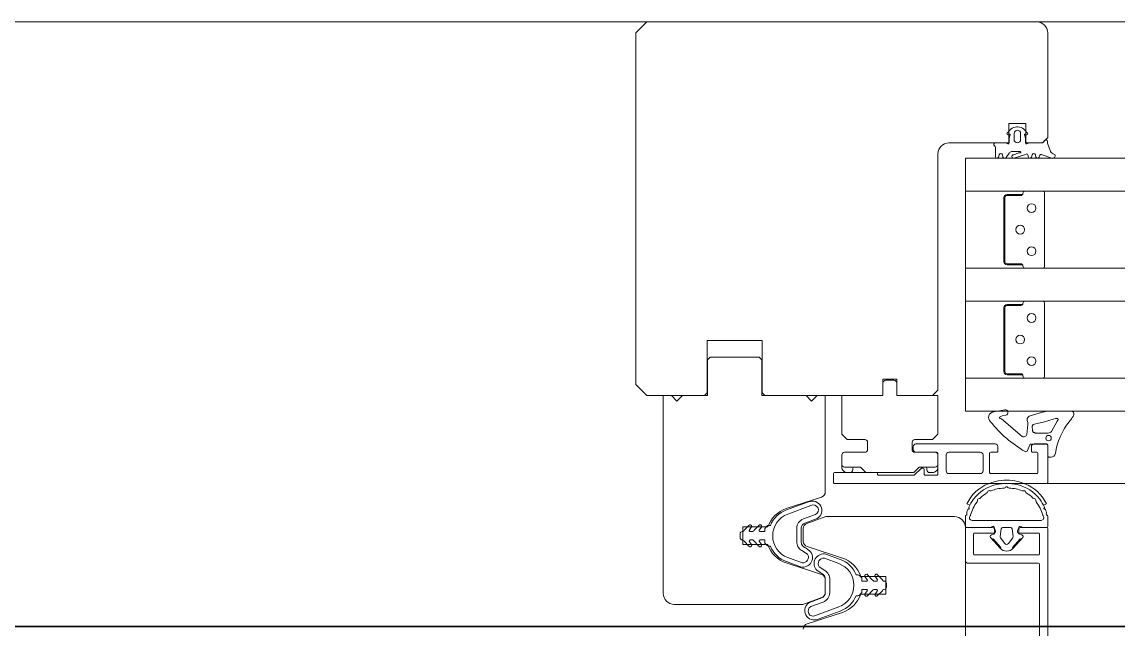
# Model space of a CAD drawing. Header units: metres. Extents: x 0.003 to 0.843, y 0.003 to 0.597.
# Drawn here: x 0.530826 to 0.534816, y 0.163988 to 0.166197 of the extents above; entities that cross this region are included whole.
import ezdxf

# ---------------------------------------------------------------- set-up
doc = ezdxf.new("R2010")
doc.units = ezdxf.units.M
for name, pattern in [('AUSGEZOGEN', [0]), ('LINIE_23', [0.0079, 0.004, -0.0013, 0, -0.0013, 0, -0.0013]), ('STRICHPUNKT', [25.4, 12.7, -6.35, 0, -6.35])]:
    doc.linetypes.add(name, pattern=pattern)
for name, color, linetype, lineweight in [('Bauachsen grob', 7, 'STRICHPUNKT', 13), ('Fenster', 7, 'AUSGEZOGEN', 18), ('Wand Beton bewehrt', 7, 'AUSGEZOGEN', 35)]:
    doc.layers.add(name, color=color, linetype=linetype, lineweight=lineweight)

msp = doc.modelspace()

# ---------------------------------------------------------------- linework, layer by layer
at = {"layer": 'Bauachsen grob', "color": 32, "linetype": 'LINIE_23', "lineweight": 25, "true_color": 0xc36e14}
msp.add_line((0.2293999949395658, 0.1645973633730105), (0.7313199837207798, 0.1645973633730105), dxfattribs=at)
at = {"layer": 'Fenster', "color": 7, "linetype": 'AUSGEZOGEN', "lineweight": 13}
for p, q in [((0.5330999762799797, 0.1661973594937713), (0.5023799889075521, 0.1661973552743312)), ((0.5330999762799797, 0.1661973594937713), (0.5330599762112974, 0.1661573595642417)), ((0.5345199762482379, 0.1661973570238174), (0.5330999762799797, 0.1661973594937713)), ((0.5624399945077183, 0.1661973702461979), (0.5345199762482452, 0.166197361169403)), ((0.5330599762112974, 0.1661573595642417), (0.5330599739848597, 0.1648773595928538)), ((0.534559975516794, 0.1657773569636293), (0.5345599761777675, 0.1661573569551352)), ((0.53441797548518, 0.1657573572110719), (0.5344179756069382, 0.1658273572095073)), ((0.5344179756069382, 0.1658273572095073), (0.5344799756055524, 0.1658273571016644)), ((0.5344467779658667, 0.1658153100164805), (0.5344513025146818, 0.1658153067982057)), ((0.5344799756055524, 0.1658273571016644), (0.534479975483794, 0.165757357103229)), ((0.5344121866321448, 0.1657931133685693), (0.5344255624719851, 0.1658065069314507)), ((0.5344200179148997, 0.165788557827114), (0.5344170191447716, 0.1657868240372368)), ((0.5344370456506877, 0.1657693143708457), (0.5344370604880025, 0.1657914475440976)), ((0.534461056370623, 0.165791302114898), (0.5344610422272248, 0.1657692989461071)), ((0.5344725102405695, 0.1658065068475736), (0.5344858860325515, 0.1657931132368977)), ((0.534481053497452, 0.1657868239228333), (0.5344780547335192, 0.1657885577234252)), ((0.5345399754824529, 0.1657573569988649), (0.534559975516794, 0.1657773569636293)), ((0.534199975490053, 0.1657573575902621), (0.53441797548518, 0.1657573572110719)), ((0.5343690399320076, 0.1657572804219049), (0.5344052465596719, 0.1657572803712165)), ((0.5343690400477398, 0.1657072804276891), (0.5343690401112948, 0.1657421151817967)), ((0.534479975483794, 0.165757357103229), (0.5345399754824529, 0.1657573569988649)), ((0.5344928259769862, 0.1657572802147471), (0.5345391408096154, 0.1657572801300294)), ((0.53454405572676, 0.1657598386628047), (0.5345481252370068, 0.1657656505042355)), ((0.5345590401429499, 0.1657622100896443), (0.5345590401394616, 0.1657602577427133)), ((0.5345590401394616, 0.1657602577427133), (0.5345590401359815, 0.1657583096486592)), ((0.5345591963603599, 0.1657558147043215), (0.5345683545447831, 0.1657299001789702)), ((0.5341599739254833, 0.1648573576799563), (0.534159975421371, 0.1657173576607325)), ((0.5342599753907611, 0.1657013616316704), (0.5626999936346445, 0.1657013698039755)), ((0.5342599753907536, 0.1657013574825942), (0.5342599751820252, 0.1655813574852764)), ((0.5343830023752235, 0.1657138139510839), (0.5343808355996593, 0.1657057274923787)), ((0.5343967602315495, 0.1657057274639278), (0.5343945934848798, 0.1657138139303752)), ((0.5344192989699988, 0.1657202803448827), (0.5344077519360989, 0.1657042803585933)), ((0.5344582627123268, 0.1657252802751582), (0.5344279592327761, 0.1657252803292986)), ((0.5344357457273451, 0.1657141763688765), (0.5344531823711591, 0.1657203590104018)), ((0.5344789076409087, 0.1657148332005696), (0.5344359172548272, 0.165701280311032)), ((0.5344892415680955, 0.1657057273040064), (0.534487074821426, 0.1657138137704537)), ((0.5345029994533158, 0.1657138137420029), (0.5345008326777517, 0.1657057272832981)), ((0.5345167573096419, 0.1657057272548468), (0.5345145905629725, 0.1657138137212942)), ((0.5345295790232609, 0.1657103198778314), (0.5345283484192983, 0.1657057272341381)), ((0.5345747525497523, 0.1657012800691268), (0.5345393497114961, 0.1657132612040946)), ((0.5345798773021472, 0.1657179072203158), (0.5345852267016968, 0.1657144534410578)), ((0.5626999934259159, 0.1655813698066577), (0.5342599751820325, 0.1655813616343526)), ((0.5342599746949921, 0.1653013574915354), (0.5342599751820252, 0.1655813574852764)), ((0.534540575175753, 0.1655813569972002), (0.5344769751771746, 0.1655813571078261)), ((0.5343999751380198, 0.1655578572422851), (0.5343999747327387, 0.1653248572474936)), ((0.5344035751379391, 0.1655578572360237), (0.534403574732658, 0.1653248572412317)), ((0.534403574732658, 0.1653248572412317), (0.5344035751379391, 0.1655578572360237)), ((0.5344677751563334, 0.1655692571240993), (0.5344113751575941, 0.1655692572222011)), ((0.5344613751502147, 0.1655656571353116), (0.5344113751513323, 0.165565657222282)), ((0.5344113751513323, 0.165565657222282), (0.5344613751502147, 0.1655656571353116)), ((0.5344677751558834, 0.1655689984247429), (0.5344677751563334, 0.1655692571240993)), ((0.5344691751637818, 0.1655735571215678), (0.5344691751637818, 0.1655735571215678)), ((0.5345483747021126, 0.165309156989717), (0.5345483751620114, 0.1655735569838071)), ((0.5342599744862635, 0.1651813574942176), (0.5342599746949921, 0.1653013574915354)), ((0.5626999929388827, 0.1653013698129167), (0.5342599746949993, 0.165301361640612)), ((0.5344113747189162, 0.1653170572278387), (0.5344613747177985, 0.1653170571408682)), ((0.5344613747177985, 0.1653170571408682), (0.5344113747189162, 0.1653170572278387)), ((0.5344113747126547, 0.1653134572279192), (0.5344677747113936, 0.1653134571298165)), ((0.5344677747113936, 0.1653134571298165), (0.5344677747118437, 0.1653137158291729)), ((0.5344691747040569, 0.1653092571274752), (0.5344691747040569, 0.1653092571274752)), ((0.5344769746901412, 0.1653013571140846), (0.5345405746887198, 0.1653013570034587)), ((0.5342599744862707, 0.1651813616432947), (0.5626999927301543, 0.1651813698155989)), ((0.5342599739992304, 0.164901357500477), (0.5342599744862635, 0.1651813574942176)), ((0.5345405744799911, 0.1651813570061414), (0.5344769744814128, 0.1651813571167673)), ((0.5343999744422582, 0.1651578572512267), (0.5343999740369769, 0.1649248572564348)), ((0.5344035744421776, 0.1651578572449648), (0.5344035740368963, 0.1649248572501729)), ((0.5344035740368963, 0.1649248572501729), (0.5344035744421776, 0.1651578572449648)), ((0.5344677744605717, 0.16516925713304), (0.5344113744618325, 0.1651692572311427)), ((0.5344613744544529, 0.1651656571442528), (0.5344113744555706, 0.1651656572312231)), ((0.5344113744555706, 0.1651656572312231), (0.5344613744544529, 0.1651656571442528)), ((0.5344677744601217, 0.165168998433684), (0.5344677744605717, 0.16516925713304)), ((0.53446917446802, 0.165173557130509), (0.53446917446802, 0.165173557130509)), ((0.5345483740063509, 0.1649091569986581), (0.5345483744662496, 0.1651735569927482)), ((0.533319973926866, 0.164847359141279), (0.5333199742573529, 0.1650373591370322)), ((0.5333199742573529, 0.1650373591370322), (0.5335199742528821, 0.1650373587891514)), ((0.5335199742528821, 0.1650373587891514), (0.5335199739223953, 0.1648473587933982)), ((0.5333309741527427, 0.1649773591192402), (0.5333209741355719, 0.1649673591368579)), ((0.5335089741487637, 0.1649773588096259), (0.5333309741527427, 0.1649773591192402)), ((0.5335189741311462, 0.1649673587924554), (0.5335089741487637, 0.1649773588096259)), ((0.5333209741355719, 0.1649673591368579), (0.5333209739094495, 0.1648373591397636)), ((0.5335189739050238, 0.1648373587953615), (0.5335189741311462, 0.1649673587924554)), ((0.5626999922431211, 0.1649013698218578), (0.5342599739992374, 0.1649013616495531)), ((0.5342599737905018, 0.1647813575031596), (0.5342599739992304, 0.164901357500477)), ((0.5344113740231548, 0.1649170572367798), (0.534461374022037, 0.1649170571498103)), ((0.534461374022037, 0.1649170571498103), (0.5344113740231548, 0.1649170572367798)), ((0.534411374016893, 0.1649134572368603), (0.5344677740156323, 0.1649134571387582)), ((0.5344677740156323, 0.1649134571387582), (0.5344677740160821, 0.1649137158381141)), ((0.5344691740082952, 0.1649092571364172), (0.5344691740082952, 0.1649092571364172)), ((0.5344769739943797, 0.1649013571230262), (0.5345405739929577, 0.1649013570124003)), ((0.5330599739848597, 0.1648773595928538), (0.5330999739143895, 0.1648373595241719)), ((0.5339599738951659, 0.1648373580282842), (0.53395997399953, 0.1648973580269431)), ((0.53395997399953, 0.1648973580269431), (0.5340099739984125, 0.1648973579399726)), ((0.533960005904307, 0.1648373580281478), (0.53396000598432, 0.1648833580270594)), ((0.5339700060014902, 0.1648933580094418), (0.5339850060011548, 0.1648933579833511)), ((0.5339850060011548, 0.1648933579833511), (0.5340000060008196, 0.16489335795726)), ((0.5340099739984125, 0.1648973579399726), (0.5340099738940481, 0.1648373579413137)), ((0.5340100059832021, 0.1648833579400894), (0.5340100059031897, 0.1648373579411778)), ((0.5330999739143895, 0.1648373595241719), (0.5333099739096953, 0.1648373591588971)), ((0.5331599739130483, 0.1648373594198074), (0.533159972660677, 0.1641173594359021)), ((0.5331899739123778, 0.1648373593676256), (0.5331599739130483, 0.1648373594198074)), ((0.5332099738771428, 0.164817359333284), (0.5331899739123778, 0.1648373593676256)), ((0.5332299739114837, 0.1648373592980493), (0.5332099738771428, 0.164817359333284)), ((0.5333209739094495, 0.1648373591397636), (0.5332299739114837, 0.1648373592980493)), ((0.5333099739096953, 0.1648373591588971), (0.533319973926866, 0.164847359141279)), ((0.5336799739014246, 0.1648373585153168), (0.5335189739050238, 0.1648373587953615)), ((0.5335199739223953, 0.1648473587933982), (0.5335299739047776, 0.1648373587762281)), ((0.5335299739047776, 0.1648373587762281), (0.5339599738951659, 0.1648373580282842)), ((0.5336999738661897, 0.1648173584809761), (0.5336799739014246, 0.1648373585153168)), ((0.5337199739005305, 0.1648373584457413), (0.5336999738661897, 0.1648173584809761)), ((0.53374997389986, 0.1648373583935595), (0.5337199739005305, 0.1648373584457413)), ((0.5337499732904145, 0.1644869824898579), (0.53374997389986, 0.1648373583935595)), ((0.5338100056640901, 0.1646973582925789), (0.5338100059076599, 0.1648373582892955)), ((0.5338100059076599, 0.1648373582892955), (0.533960005904307, 0.1648373580281478)), ((0.5340099738940481, 0.1648373579413137), (0.5341399738911423, 0.1648373577151911)), ((0.5340100059031897, 0.1648373579411778), (0.5341600058998367, 0.1648373576805039)), ((0.5341399738911423, 0.1648373577151911), (0.5341599739254833, 0.1648573576799563)), ((0.5341600058998367, 0.1648373576805039), (0.5341600056563731, 0.1646973576837877)), ((0.5342599737905092, 0.1647813616522354), (0.5626999920343926, 0.1647813698245401)), ((0.5344028590166925, 0.1647857265242956), (0.5343633316715506, 0.1647777802016581)), ((0.5346452200642501, 0.1647812689002431), (0.5345637609270023, 0.1647812690419337)), ((0.5346452200642501, 0.1647812689002463), (0.5345637609270023, 0.1647812690419369)), ((0.5343838572390627, 0.164756777183362), (0.5343846293184884, 0.1647588827563705)), ((0.5343853149909434, 0.1647548714725832), (0.5343838572390625, 0.1647567771833588)), ((0.5343853149909437, 0.1647548714725863), (0.5343838572390627, 0.164756777183362)), ((0.5343846293184883, 0.1647588827563668), (0.5343869210033644, 0.1647605996007525)), ((0.5343846293184884, 0.1647588827563705), (0.5343869210033644, 0.164760599600756)), ((0.5343870672288404, 0.164753797438842), (0.5343853149909434, 0.1647548714725832)), ((0.5343869210033644, 0.1647605996007525), (0.534394008554771, 0.1647635471329877)), ((0.5343911584880932, 0.1647523451810422), (0.5343870672288404, 0.164753797438842)), ((0.534466009464514, 0.1646886042246474), (0.5343911584880932, 0.1647523451810422)), ((0.5344660094645143, 0.1646886042246511), (0.5343911584880932, 0.1647523451810458)), ((0.534394008554771, 0.1647635471329877), (0.5344068008217374, 0.1647661188138118)), ((0.5344871840111591, 0.1647399450576632), (0.5344871839985037, 0.1647326693510673)), ((0.5344871840111591, 0.1647399450576668), (0.5344871839985039, 0.1647326693510704)), ((0.5345404466996015, 0.1647765542272341), (0.5344955045184376, 0.1647638302874011)), ((0.5345404466996018, 0.1647765542272369), (0.534495504518438, 0.1647638302874039)), ((0.5345259197645914, 0.164737534036332), (0.5345377332709248, 0.1647396388968078)), ((0.5345377332709248, 0.1647396388968078), (0.534548110499279, 0.164742509738876)), ((0.534548110499279, 0.164742509738876), (0.5345638577875862, 0.1647473425113631)), ((0.5345638577875862, 0.1647473425113631), (0.5345790576694729, 0.1647517867887705)), ((0.5345936439279384, 0.1647444315179341), (0.5345737286987947, 0.164706978105055)), ((0.5345790576694729, 0.1647517867887732), (0.5345878424919962, 0.1647539182499745)), ((0.5345878424919962, 0.1647539182499718), (0.5345963428311845, 0.164754451253948)), ((0.5345981098055249, 0.1647507174878406), (0.5345936439279384, 0.1647444315179341)), ((0.5345963428311845, 0.164754451253948), (0.5345981098055249, 0.1647507174878406)), ((0.5345963428311845, 0.1647544512539512), (0.534598109805525, 0.1647507174878443)), ((0.5346489669352983, 0.1647572546896909), (0.5346516287437117, 0.164761575768333)), ((0.5346489669352985, 0.1647572546896945), (0.5346516287437117, 0.1647615757683366)), ((0.5344871839985037, 0.1647326693510673), (0.5344829835422996, 0.1646960558002184)), ((0.5344871839985039, 0.1647326693510704), (0.5344829835422996, 0.1646960558002216)), ((0.5345068543359435, 0.1647322488662076), (0.5345031213163889, 0.1647257336992971)), ((0.5345031213163889, 0.1647257336992939), (0.5345044945458903, 0.1647091475099055)), ((0.5345044945458903, 0.1647091475099055), (0.5345081830998757, 0.1647034724464538)), ((0.5345044945458903, 0.1647091475099083), (0.5345081830998757, 0.1647034724464566)), ((0.5345259011972003, 0.1647375339697428), (0.5345068543359435, 0.1647322488662039)), ((0.5345081830998757, 0.1647034724464566), (0.5345098933991246, 0.1647026750766209)), ((0.5345098933991241, 0.1647026750766177), (0.5345113851945918, 0.1647021281703483)), ((0.5345113851945918, 0.1647021281703515), (0.5345128348821283, 0.1647016995570371)), ((0.5345128348821279, 0.1647016995570334), (0.534513691059845, 0.1647014877677211)), ((0.534513691059845, 0.1647014877677211), (0.5345149144506477, 0.1647012584344471)), ((0.5345612447689568, 0.1647012583899973), (0.5345149144506497, 0.1647012584344471)), ((0.5345612447689568, 0.164701258390001), (0.5345149144506497, 0.1647012584344507)), ((0.5338300056288473, 0.1646773582582078), (0.5338100056640901, 0.1646973582925789)), ((0.5338940056271928, 0.164677358146811), (0.5338300056288473, 0.1646773582582078)), ((0.5339040055643355, 0.1646413581303332), (0.5339040056095602, 0.1646673581296405)), ((0.5340660056065392, 0.1646673578478568), (0.5340660055613148, 0.1646413578485495)), ((0.5341400056220398, 0.1646773577189925), (0.5340760056236944, 0.1646773578302396)), ((0.5343679956913095, 0.1646613573228192), (0.534080005595042, 0.1646613578237502)), ((0.5341600056563731, 0.1646973576837877), (0.5341400056220398, 0.1646773577189925)), ((0.5344861923538571, 0.1646372170348168), (0.5344939887285527, 0.164658637290228)), ((0.5344977475009072, 0.164661269157145), (0.534553381642784, 0.1646612690603747)), ((0.5345560055875197, 0.1646613570001269), (0.534510009162034, 0.1646613570801333)), ((0.5338100054732569, 0.1645873582951886), (0.5338100055323964, 0.1646213582942838)), ((0.5338200055495672, 0.1646313582766661), (0.533894005547165, 0.1646313581479504)), ((0.534070005577871, 0.1646513578413683), (0.5340700055604772, 0.1646413578415918)), ((0.5340760055436968, 0.1646313578313784), (0.534150005541295, 0.1646313577026627)), ((0.5340800055428595, 0.1646313578244208), (0.5341560055411608, 0.1646313576922262)), ((0.5341600055341138, 0.1646273576853582), (0.5341600054807859, 0.1645966990936982)), ((0.5341600055236775, 0.1646213576854925), (0.5341600054645377, 0.164587357686397)), ((0.5341900055230066, 0.1646213576333103), (0.5341900054221219, 0.164563357913125)), ((0.5343140055407469, 0.1646313574174006), (0.5342000055401773, 0.1646313576156922)), ((0.5343240054222447, 0.1645633576800447), (0.5343240055231296, 0.16462135740023)), ((0.5343480054070042, 0.1645573576384332), (0.534348005528762, 0.1646273573583499)), ((0.5343520055356302, 0.1646313573513035), (0.5343739956389931, 0.1646313573130534)), ((0.5343779956458613, 0.1646353573060065), (0.5343779956736919, 0.1646513573056486)), ((0.5345000091448636, 0.1646513570977509), (0.5345000091170331, 0.1646353570937759)), ((0.5345040091099862, 0.1646313570869075), (0.5345200055361423, 0.1646313570590834)), ((0.5345240055290954, 0.1646273570522149), (0.5345240054073374, 0.1645573573322981)), ((0.5345600053439137, 0.1645213569915691), (0.5345600055804728, 0.1646573569932589)), ((0.5345600055757558, 0.1646546451043592), (0.5345600055115558, 0.1646177359655872)), ((0.5345600055757558, 0.1646546451043628), (0.5345600055115558, 0.1646177359655908)), ((0.5338100054732569, 0.164587358295044), (0.5338100054558625, 0.1645773582954121)), ((0.5341600054807859, 0.1645966990936982), (0.5341600054019194, 0.1645513579655754)), ((0.5341600054645377, 0.1645873576862523), (0.5341600054471434, 0.1645773576866204)), ((0.5345640055045087, 0.1646137359587192), (0.5345715292850794, 0.1646137359456325)), ((0.5345640055045087, 0.1646137359587224), (0.5345715292850798, 0.1646137359456353)), ((0.5337800054140647, 0.16455335835186), (0.5337800053584035, 0.1645213583483047)), ((0.5339360054175354, 0.164557358080423), (0.5337840054209328, 0.1645573583448132)), ((0.5338540054544311, 0.1645773582188781), (0.5338200054556392, 0.1645773582780176)), ((0.5338500054545207, 0.1645773582258357), (0.5338200054556392, 0.1645773582780176)), ((0.5338300054206275, 0.1645573582610705), (0.5338400054199561, 0.1645573582436769)), ((0.5338780054538947, 0.1645773581771323), (0.5338500054545207, 0.1645773582258357)), ((0.5338500054371266, 0.1645673582260593), (0.5338500054475631, 0.164573358225925)), ((0.5338980054186596, 0.1645573581427916), (0.5338780054538947, 0.1645773581771323)), ((0.5339850054167148, 0.1645573579914631), (0.5338980054186596, 0.1645573581427916)), ((0.5339400054070099, 0.1645513583482439), (0.533940005410488, 0.1645533580735551)), ((0.5340723488218106, 0.1645473581181346), (0.5339440053999629, 0.164547358341376)), ((0.5340720054147703, 0.164557357840135), (0.5339850054167148, 0.1645573579914631)), ((0.5340920054491114, 0.1645773578048993), (0.5340720054147703, 0.164557357840135)), ((0.5340988338674052, 0.1645721862202627), (0.5340751772509099, 0.1645485296860643)), ((0.5341200054484855, 0.1645773577561963), (0.5340920054491114, 0.1645773578048993)), ((0.5341060054418408, 0.1645733577806373), (0.5341016622965045, 0.164573357788192)), ((0.5341100054034851, 0.1645513580525458), (0.5341100054347938, 0.1645693577737689)), ((0.5341560053950516, 0.1645473579726227), (0.534114005396438, 0.1645473580456774)), ((0.5341160054485748, 0.164577357763154), (0.5341500054473669, 0.1645773577040141)), ((0.5341500054473669, 0.1645773577040141), (0.5341200054484855, 0.1645773577561963)), ((0.5341200054310916, 0.1645673577564199), (0.5341200054415279, 0.1645733577562856)), ((0.5341400054128023, 0.1645573577218556), (0.5341300054134737, 0.1645573577392493)), ((0.5342000054045042, 0.1645533578959544), (0.5343140054050741, 0.1645533576976623)), ((0.5345200054004691, 0.164553357339345), (0.5343520053999571, 0.1645533576315648)), ((0.5337840053513565, 0.1645173583414367), (0.5345560053370456, 0.1645173569986165)), ((0.5345560053370456, 0.1645173569986165), (0.5624039915433446, 0.1645173662007042)), ((0.5336078354205704, 0.1644262685276781), (0.5337361535975256, 0.1644679613839949)), ((0.533688791071159, 0.164450459205073), (0.5336082698133824, 0.16442115202263)), ((0.5336979049297605, 0.1644378358495415), (0.5336137421094009, 0.1644061169315146)), ((0.5342754749244919, 0.1644380790762585), (0.5342648204696462, 0.1644436001799086)), ((0.5342724342384043, 0.1644244473961444), (0.5342702177282604, 0.1644241788478872)), ((0.5342737928791305, 0.164427633945194), (0.5342724520544454, 0.1644294192251569)), ((0.5345551242716412, 0.1644435996749531), (0.5345444697975891, 0.164438078608368)), ((0.5345461518066135, 0.164427633471451), (0.5345474926375092, 0.1644294187467499)), ((0.5345475104362545, 0.1644244469176757), (0.5345497269454638, 0.1644241783617072)), ((0.5336701590468604, 0.164388603407323), (0.5337149138562272, 0.164404892737613)), ((0.5336756313428793, 0.1643735683162081), (0.5337200975104645, 0.1643897525900502)), ((0.5337515391037818, 0.1643973570592734), (0.533683132692144, 0.1643724592963531)), ((0.5342199731263177, 0.1643973562444776), (0.5337515391037818, 0.1643973570592734)), ((0.5342599722929099, 0.1643988319560376), (0.5342599722312029, 0.1643633561759939)), ((0.5342844750086894, 0.1643833561329266), (0.5345354695230207, 0.1643833556963459)), ((0.534559972230931, 0.1643633556541727), (0.5345599722926376, 0.1643988314342164)), ((0.5334500411635436, 0.1643426880403781), (0.5334479730456064, 0.1643423594299239)), ((0.5334499729638087, 0.1642953589274957), (0.5334499730751305, 0.1643593589260654)), ((0.5334499730751305, 0.1643593589260654), (0.5335410185380807, 0.1643593587677006)), ((0.5334719247517262, 0.1643649654616998), (0.5334548359755762, 0.1643472066539371)), ((0.5334730401330738, 0.1643468195096662), (0.5334822924190136, 0.1643616957976237)), ((0.5334863648882869, 0.1643423593631451), (0.5334770135729013, 0.164342359379411)), ((0.5335070659194442, 0.1643640332365926), (0.5334900534874146, 0.1643460862692023)), ((0.5335095260486324, 0.1643474665872796), (0.5335182924099663, 0.1643591558338262)), ((0.5335299730437717, 0.1643423582872929), (0.5335130134188615, 0.1643423583167928)), ((0.5335368303779466, 0.1643617445920637), (0.5335299730637754, 0.1643538585370357)), ((0.5335299730637754, 0.1643538585370357), (0.5335299730437717, 0.1643423582872929)), ((0.533549973083026, 0.1643651828632037), (0.5335443765096117, 0.1643651828729385)), ((0.5336464203681246, 0.1643072901399078), (0.5336464717137076, 0.1643547745149322)), ((0.5336624716250354, 0.1643040016191049), (0.5336624717133501, 0.1643547744871021)), ((0.5336699730626145, 0.1643536654672476), (0.5336699729814119, 0.1643069812916365)), ((0.5342599723600858, 0.1639573561847369), (0.5342599730558475, 0.1643573561757954)), ((0.5342599722142402, 0.164353356174981), (0.5342599720124616, 0.1642373561788218)), ((0.534355795182877, 0.1643573560089899), (0.5342639722210747, 0.1643573561679341)), ((0.53434938921674, 0.164357356020596), (0.5342659722206323, 0.1643573561656913)), ((0.5343659722181352, 0.164355355991796), (0.5343659721852068, 0.164336425300171)), ((0.5343697951548513, 0.1643413559854617), (0.5343697951583302, 0.1643433559849523)), ((0.5343900169350595, 0.1643520871661063), (0.5343866283461507, 0.1643244897209779)), ((0.5343959722210008, 0.1643573559395692), (0.534423972220276, 0.1643573558908656)), ((0.5344333159807894, 0.1643244896397815), (0.5344299274878882, 0.1643520870966854)), ((0.5344497951565417, 0.1643433558462649), (0.5344497951530626, 0.1643413558463099)), ((0.5344539721832414, 0.1643364251471026), (0.5344539722161842, 0.1643553558387275)), ((0.5345559722210543, 0.1643573556612614), (0.534463795180581, 0.1643573558215999)), ((0.5344705552245369, 0.1643573558098388), (0.5345539722206286, 0.164357355664743)), ((0.5345599688604353, 0.1624253556945383), (0.5345599722140071, 0.164353355654393)), ((0.5334399730318701, 0.164334359444018), (0.5334399730196933, 0.1643273589441747)), ((0.5334399730196933, 0.1643273589441747), (0.5334399730072106, 0.1643201825555443)), ((0.5334479729931164, 0.1643121825418075), (0.5334500411099108, 0.1643118539241591)), ((0.5334548359062241, 0.16430733529392), (0.533471924620594, 0.1642895764267087)), ((0.5334822922992559, 0.1642928460547173), (0.5334730400650681, 0.1643077223748624)), ((0.5334770135204112, 0.1643121824912942), (0.5334863648357974, 0.1643121824750288)), ((0.5334900534219593, 0.1643084555561395), (0.5335070657915548, 0.1642905085295661)), ((0.5335182922990446, 0.1642953858932779), (0.5335095259783755, 0.1643070751703213)), ((0.5335131703939563, 0.1643121834284035), (0.5335299729912852, 0.1643121833991768)), ((0.5335299729912852, 0.1643121833991768), (0.5335299729712817, 0.1643006831494341)), ((0.5335299729712817, 0.1643006831494341), (0.5335369832011596, 0.1642926211814979)), ((0.5342899720535532, 0.164261356126101), (0.5342899721787845, 0.1643333561244836)), ((0.5342939721856527, 0.1643373561174367), (0.5343657951479835, 0.1643373559925085)), ((0.5343515136949527, 0.1643204496340359), (0.5343861936217763, 0.1642819413732892)), ((0.5343630074547329, 0.1643325616021089), (0.5343544192604713, 0.1643302604184033)), ((0.5343582057396825, 0.1643130188512464), (0.5343611780527984, 0.1643156956691383)), ((0.5343611780527984, 0.1643156956691383), (0.534389165934892, 0.164284618191181)), ((0.5344035132565664, 0.1642986354298288), (0.5343877394690532, 0.1643202181296279)), ((0.5344164309804165, 0.1642986354073587), (0.5344322048430261, 0.1643202180522967)), ((0.5344587662435345, 0.1643156954993933), (0.5344307782533282, 0.1642846181188002)), ((0.534468430617918, 0.1643204494306701), (0.5344337505571316, 0.1642819412905683)), ((0.5344537951460153, 0.164337355839441), (0.5345259721862664, 0.1643373557138671)), ((0.5344569369002728, 0.1643325614387277), (0.5344655250865293, 0.1643302602251452)), ((0.534461738547338, 0.1643130186711606), (0.5344587662435342, 0.1643156954993933)), ((0.534529972179219, 0.1643333557069987), (0.5345299720539783, 0.164261355708608)), ((0.5335410184267587, 0.1642953587691313), (0.5334499729638087, 0.1642953589274957)), ((0.5335445293208634, 0.1642891828743714), (0.5335499729508311, 0.1642891828649027)), ((0.5336851705209193, 0.1642606229413277), (0.5336644541736003, 0.1642734611749475)), ((0.5336928759661136, 0.1642728299829379), (0.5336816538479859, 0.164280866865799)), ((0.5336837926081299, 0.1642879601376976), (0.5338121106400431, 0.1642462668349868)), ((0.5338041483637673, 0.1642411709238491), (0.5337522889296957, 0.1642600463163713)), ((0.5343861936217763, 0.1642819413732892), (0.534389165934892, 0.164284618191181)), ((0.5344337505571316, 0.1642819412905683), (0.5344307782533282, 0.1642846181188002)), ((0.5337361531083948, 0.1641867554739994), (0.5336078350764818, 0.1642284487767106)), ((0.5336082940070231, 0.1642332808719448), (0.5336601534410947, 0.1642144054794222)), ((0.533613741834804, 0.1642482485747515), (0.5336655735937499, 0.1642286934433564)), ((0.5337987005359863, 0.1642262032210429), (0.5337468687770408, 0.1642457583524379)), ((0.5342699719948434, 0.1642273561616508), (0.5345257949556317, 0.1642273557166591)), ((0.53452597204711, 0.1642573557156553), (0.5342939720465059, 0.1642573561192326)), ((0.5345297949485843, 0.1642233557097884), (0.5345299715228061, 0.1639561019464927)), ((0.5337195664046772, 0.1642016218128565), (0.5337307885228044, 0.1641935849299953)), ((0.5337272718498713, 0.1642138288544666), (0.5337479881971904, 0.1642009906208469)), ((0.5338679130499272, 0.1641852689214229), (0.5338624694199595, 0.1641852689308917)), ((0.5338824693995089, 0.1641737686463604), (0.5338754591696313, 0.1641818306142964)), ((0.5338789272897659, 0.1641793568425665), (0.533969972752716, 0.1641793566842017)), ((0.5339223889488313, 0.1641659962396544), (0.5339053765792355, 0.1641839432662273)), ((0.5339301500715347, 0.164181605741077), (0.5339394023057225, 0.1641667294209319)), ((0.5339576064645668, 0.1641671165018743), (0.5339405177501965, 0.1641848753690852)), ((0.533969972752716, 0.1641793566842017), (0.5339699726413942, 0.1641153566856324)), ((0.5337499707457551, 0.164170450176689), (0.5337499706574407, 0.1641196773086923)), ((0.5337499726539102, 0.1641210501444503), (0.5337499727351128, 0.1641677343200609)), ((0.5337660220026659, 0.1641671616558865), (0.5337659706570829, 0.1641196772808617)), ((0.5338824693795052, 0.1641622683966175), (0.5338824693995089, 0.1641737686463604)), ((0.5338992719768344, 0.164162268367391), (0.5338824693795052, 0.1641622683966175)), ((0.5338941500717459, 0.164179065902516), (0.533902916392415, 0.1641673766254731)), ((0.5339354288503793, 0.1641622693044992), (0.5339260775349934, 0.1641622693207656)), ((0.5339644693776741, 0.1641622692539864), (0.53396240126088, 0.1641625978716353)), ((0.5339724693510973, 0.1641470928516197), (0.5339724693635799, 0.16415426924025)), ((0.5339724693389204, 0.1641400923517754), (0.5339724693510973, 0.1641470928516197)), ((0.5336684066127427, 0.1640773585524239), (0.5337368130243807, 0.1641022563153443)), ((0.5337368110279113, 0.1641008834795862), (0.5336923448603264, 0.1640846992057441)), ((0.5338624692877648, 0.1641092689325906), (0.533868065861179, 0.1641092689228558)), ((0.5338756119928438, 0.1641127072037307), (0.5338824693070151, 0.1641205932587582)), ((0.5339699726413942, 0.1641153566856324), (0.5338789271784441, 0.1641153568439969)), ((0.5338824693070151, 0.1641205932587582), (0.5338824693270189, 0.164132093508501)), ((0.5338824693270189, 0.164132093508501), (0.5338994289519291, 0.1641320934790015)), ((0.533902916322158, 0.1641269852085143), (0.5338941499608243, 0.1641152959619676)), ((0.5339053764513465, 0.1641104185592017), (0.533922388883376, 0.1641283655265916)), ((0.5339260774825036, 0.1641320924326488), (0.5339354287978896, 0.1641320924163834)), ((0.5339394022377167, 0.1641276322861281), (0.5339301499517769, 0.1641127559981706)), ((0.5339405176190646, 0.1641094863340946), (0.5339576063952144, 0.1641272451418572)), ((0.533962401207247, 0.1641317637554157), (0.5339644693251843, 0.16413209236587)), ((0.5331999725902069, 0.1640773593672198), (0.5336684066127427, 0.1640773585524239)), ((0.5337422833239299, 0.1640858483884713), (0.5336975285145634, 0.1640695590581809)), ((0.5337145374410305, 0.1640366159462529), (0.5337987002613899, 0.1640683348642797)), ((0.5338121102959545, 0.1640484470840193), (0.5336837921189993, 0.1640067542277026)), ((0.5337236512996315, 0.1640239925907208), (0.5338041725574088, 0.1640532997731639))]:
    msp.add_line(p, q, dxfattribs=at)
for centre, radius in [((0.5345007750696692, 0.1655198570678026), 1.599999964237213e-05), ((0.534459574934047, 0.165441357141221), 1.599999964237213e-05), ((0.5345007747965829, 0.1653628570713117), 1.599999964237213e-05), ((0.5345007743739076, 0.1651198570767437), 1.599999964237213e-05), ((0.5344595742382853, 0.1650413571501622), 1.599999964237213e-05), ((0.5345007741008211, 0.1649628570802533), 1.599999964237213e-05), ((0.5345626432145509, 0.1646828129279856), 9.951991738439431e-06), ((0.5345626432145505, 0.1646828129279888), 9.951991738439431e-06)]:
    msp.add_circle(centre, radius, dxfattribs=at)
for centre, radius, start, end in [((0.5345199761786615, 0.1661573570247105), 3.999999910593031e-05, 9.966138939567454e-05, 89.99990033954322), ((0.5344467974747054, 0.1657852967163599), 3.001330646089038e-05, 90.03724262119201, 135.0334602217751), ((0.5344512829057527, 0.1657853044429566), 3.000236165644153e-05, 44.96633504876043, 89.96255264922968), ((0.5344150166081875, 0.1657902865913565), 3.99992922509277e-06, 135.0324001148497, 300.0425499511834), ((0.5344991565936162, 0.1657612842845174), 8.021383202948762e-05, 161.7762385167497, 182.7208520873326), ((0.5344210193601254, 0.1657868268977954), 1.999752196213104e-06, 346.7768133407108, 120.0519263574813), ((0.5344490580376661, 0.1657913102076026), 1.19983356861564e-05, 359.9613548179158, 179.3441612605457), ((0.5344770532821084, 0.1657868267976846), 1.999752196179999e-06, 59.94786890777218, 193.2229819313331), ((0.5343989159573496, 0.1657612844636077), 8.021383202929641e-05, 357.2796186556688, 18.22355675347531), ((0.5344830560464086, 0.1657902864697976), 3.999929225091268e-06, 239.9572453201935, 44.96739515605376), ((0.5341999754204769, 0.165717357591156), 3.999999910593031e-05, 89.99990033954322, 179.9999003386106), ((0.534369039923608, 0.1657512804220386), 5.999999865884709e-06, 89.99991978746934, 246.4229948381442), ((0.5343650401113843, 0.1657421151889429), 3.999999910624642e-06, 0.000102367424582002, 66.42299483976072), ((0.534405246541806, 0.1657472803714395), 9.99999977651897e-06, 45.6221428723985, 89.99989763575363), ((0.5344150378536004, 0.1657572866628329), 3.999845012336787e-06, 225.622143200917, 2.720852417931134), ((0.5344490439806903, 0.1657693715848772), 1.19984664144861e-05, 180.2732128300767, 359.6531289700081), ((0.5344830346830223, 0.1657572865413758), 3.999845071054932e-06, 177.2653970942042, 314.3776523995946), ((0.5344928259591202, 0.1657472802149704), 9.999999776539724e-06, 89.99989763511752, 134.3776523985802), ((0.5345391408205905, 0.1657632801298946), 5.999999865911401e-06, 269.9998951975404, 324.9999003340365), ((0.5345530401431764, 0.1657622090371441), 5.999999865903834e-06, 0.01005063233349149, 144.9999003334284), ((0.5345790401355347, 0.1657583096129269), 1.999999955336422e-05, 179.9998976361359, 187.1660551047337), ((0.5343750400476058, 0.1657072804169687), 5.999999865896486e-06, 179.9998976361359, 344.9998976351507), ((0.5343887979272773, 0.1657122610264936), 5.999999865885807e-06, 14.99989763544061, 164.9998976354251), ((0.5344025557891523, 0.1657072803678093), 5.999999865883178e-06, 194.9998976351846, 329.9998976355223), ((0.53442795921491, 0.1657152803295216), 9.99999977642802e-06, 89.99989763511752, 149.9998976354972), ((0.5344355231640046, 0.1657077242389663), 6.455967380041497e-06, 88.0243909906773, 273.4996749569124), ((0.5344577572511625, 0.1657101305221771), 1.120497650215132e-05, 81.47895593531715, 114.0974612773555), ((0.5344594105018686, 0.1657234079443124), 2.196142897805106e-06, 270.1831577716398, 121.5094256328085), ((0.534482779925211, 0.1657126306044965), 4.454886662578359e-06, 15.40191501962225, 150.3683253624735), ((0.534495037125698, 0.1657072802078878), 5.999999865885973e-06, 194.9998976351846, 344.9998976354067), ((0.5345087950053696, 0.1657122608174122), 5.99999986592597e-06, 14.99989763542222, 164.9998976356811), ((0.5345225528672448, 0.1657072801587277), 5.999999865885973e-06, 194.9998976351846, 344.9998976356811), ((0.5345353745753151, 0.1657087669532402), 5.99999986588132e-06, 48.50744590671323, 164.9998976354251), ((0.5345846905170502, 0.1657340637009911), 1.685819994912878e-05, 194.2984682604623, 253.4105566343847), ((0.5345775751042902, 0.1657097865418035), 8.962527072123658e-06, 251.6435070468542, 31.38005205723258), ((0.5344769751636073, 0.1655735571079998), 7.799999825644771e-06, 89.99990033935566, 179.9999003422677), ((0.5345405751621857, 0.165573556997374), 7.79999982566296e-06, 9.9657732298288e-05, 89.99990033935566), ((0.5344113751377649, 0.1655578572224558), 1.139999974518432e-05, 89.9999003398278, 179.9999003386106), ((0.5344113751377649, 0.1655578572224558), 7.79999982566296e-06, 89.99990033935566, 179.9999003422677), ((0.5344113751377649, 0.1655578572224558), 7.799999825653867e-06, 89.99990033935566, 179.9999003422677), ((0.534461375163782, 0.1655734571351367), 7.799999825654434e-06, 269.9999003393556, 9.9657732298288e-05), ((0.534461375163782, 0.1655734571351367), 7.79999982566296e-06, 269.9999003393556, 325.1360623853069), ((0.5344113747324839, 0.1653248572276639), 1.139999974519342e-05, 179.9999003386106, 269.9999003392698), ((0.5344113747324839, 0.1653248572276639), 7.799999825653867e-06, 179.9999003422677, 269.9999003393556), ((0.5344113747324839, 0.1653248572276639), 7.79999982566296e-06, 179.9999003422677, 269.9999003393556), ((0.5344613747042314, 0.165309257141042), 7.79999982566296e-06, 9.9657732298288e-05, 89.99990033935566), ((0.5344613747042314, 0.165309257141042), 7.79999982566325e-06, 34.86373829389704, 89.99990033935566), ((0.5344769747037088, 0.1653091571139102), 7.79999982566296e-06, 179.9999003422677, 269.9999003393556), ((0.5345405747022871, 0.1653091570032838), 7.79999982566296e-06, 269.9999003393556, 9.9657732298288e-05), ((0.5344769744678456, 0.165173557116941), 7.79999982566296e-06, 89.99990033935566, 179.9999003422677), ((0.5345405744664239, 0.1651735570063147), 7.79999982566296e-06, 9.9657732298288e-05, 89.99990033935566), ((0.5344113744420036, 0.1651578572313969), 1.139999974518432e-05, 89.9999003398278, 179.9999003386106), ((0.5344113744420036, 0.1651578572313969), 7.79999982566296e-06, 89.99990033935566, 179.9999003422677), ((0.5344113744420036, 0.1651578572313969), 7.799999825653867e-06, 89.99990033935566, 179.9999003422677), ((0.5344613744680204, 0.1651734571440779), 7.799999825654434e-06, 269.99990033854, 9.9657732298288e-05), ((0.5344613744680204, 0.1651734571440779), 7.79999982566296e-06, 269.99990033854, 325.1360623846734), ((0.5344113740367222, 0.164924857236605), 1.139999974519342e-05, 179.9999003386106, 269.9999003392698), ((0.5344113740367222, 0.164924857236605), 7.799999825653867e-06, 179.9999003422677, 269.9999003393556), ((0.5344113740367222, 0.164924857236605), 7.79999982566296e-06, 179.9999003422677, 269.9999003393556), ((0.5344613740084697, 0.1649092571499841), 7.79999982566296e-06, 9.9657732298288e-05, 89.99990033935566), ((0.5344613740084697, 0.1649092571499841), 7.79999982566325e-06, 34.86373829389704, 89.99990033935566), ((0.5344769740079472, 0.1649091571228514), 7.79999982566296e-06, 179.9999003422677, 269.9999003393556), ((0.5345405740065255, 0.1649091570122249), 7.79999982566296e-06, 269.9999003393556, 9.9657732298288e-05), ((0.533970005984096, 0.1648833580096648), 9.999999776484854e-06, 89.99990033922516, 179.9999003386106), ((0.5340000059834257, 0.164883357957483), 9.999999776482578e-06, 9.966138939567454e-05, 89.99990033922516), ((0.5344048299135574, 0.1647759226679163), 1.000000171806752e-05, 281.3668873339478, 101.3668212063997), ((0.5344048299135576, 0.1647759226679195), 1.000000171806752e-05, 281.3668873339478, 101.3668212063997), ((0.5345637609009657, 0.1647212686496655), 6.000039226772654e-05, 89.99997513702448, 112.8653932964141), ((0.5345637609009657, 0.1647212686496686), 6.000039226772654e-05, 89.99997513702448, 112.8653932964141), ((0.5346452200468564, 0.1647712689004665), 9.99999977648474e-06, 340.9740963719908, 89.99990033922516), ((0.5346452200468564, 0.1647712689004692), 9.99999977648474e-06, 340.9740963718405, 89.99990033922516), ((0.534364382414026, 0.1647578078199112), 2.000000230956683e-05, 93.01154158017209, 229.8572035782351), ((0.534364382414026, 0.1647578078199148), 2.000000230956683e-05, 93.01154158017209, 229.8572035782351), ((0.5346809000247748, 0.1649979906457469), 0.0004168665193343188, 217.7949903304701, 240.7686154031729), ((0.5346809000247748, 0.1649979906457502), 0.0004168665193343188, 217.7949903304701, 240.7686154031748), ((0.5344997108428411, 0.1647489731444211), 1.544110949683923e-05, 105.8077717278543, 215.7802899929312), ((0.5344997108428411, 0.1647489731444247), 1.544110949683923e-05, 105.8077717278543, 215.7802899928477), ((0.5348342556809166, 0.1645884132108175), 0.000249961633308081, 142.0486384424823, 171.1539484174523), ((0.5348342556809168, 0.1645884132108212), 0.000249961633308081, 142.0486384424823, 171.1539484174523), ((0.5345754092720785, 0.1648025666182739), 8.639386951827377e-05, 315.6164257223976, 328.3667002936061), ((0.5345754092720785, 0.164802566618277), 8.639386951827377e-05, 315.6164257223976, 328.3667002936061), ((0.5346240329915788, 0.1647785749047257), 3.241135871724434e-05, 328.3667002936632, 340.9740963718371), ((0.5346240329915788, 0.1647785749047288), 3.241135871724434e-05, 328.3667002936632, 340.9740963717907), ((0.5345615631039528, 0.1647170472447923), 1.579206360546857e-05, 268.8449586045414, 320.3863454708547), ((0.5345615631039528, 0.1647170472447956), 1.579206360546857e-05, 268.8449586045434, 320.3863454707771), ((0.5338940056097837, 0.164667358147034), 9.999999776484854e-06, 9.966138939567454e-05, 89.99990025335019), ((0.5340760056063157, 0.1646673578304625), 9.999999776482578e-06, 89.99990042573626, 179.9999003386106), ((0.5340800055776477, 0.1646513578239737), 9.999999776482578e-06, 89.99990033922516, 179.9999003386106), ((0.5343679956739155, 0.1646513573230426), 9.999999776484854e-06, 9.966138939567454e-05, 89.99990033922516), ((0.5344717728080078, 0.1646985343670857), 1.14814570972573e-05, 239.8696003785194, 347.5330959205148), ((0.5344717728080082, 0.1646985343670885), 1.14814570972573e-05, 239.8696003784499, 347.5330959205148), ((0.534497747492273, 0.1646572692024442), 3.999996110593223e-06, 89.99985673813619, 159.9998698193342), ((0.5344977474922726, 0.1646572692024478), 3.999996110593223e-06, 89.99985673813619, 159.9998698193342), ((0.5345100091446401, 0.1646513570803567), 9.99999977650077e-06, 89.99990033922516, 179.9999003386106), ((0.5345533816312624, 0.1646546451158805), 6.623944493432684e-06, 9.966138939567454e-05, 89.99985674035545), ((0.5345533816312624, 0.1646546451158842), 6.623944493432684e-06, 9.966138939567454e-05, 89.99985674035545), ((0.5345560055805623, 0.1646573570002155), 3.999999910614404e-06, 9.966138939567454e-05, 89.99990034049738), ((0.5338200055321729, 0.1646213582768895), 9.999999776480874e-06, 89.99990033922516, 179.9999003386106), ((0.533894005564559, 0.1646413581477268), 9.999999776482578e-06, 269.9999003392251, 9.966138939567454e-05), ((0.5340760055610908, 0.1646413578311548), 9.999999776482578e-06, 179.9999003386106, 269.9999003392251), ((0.5340800055602537, 0.1646413578241972), 9.999999776482578e-06, 179.9999003386106, 269.9999003392251), ((0.534150005523901, 0.1646213577028861), 9.999999776482578e-06, 9.966138939567454e-05, 89.99990033922516), ((0.5341560055342034, 0.1646273576923154), 3.999999910607584e-06, 9.966138939567454e-05, 89.99990033890711), ((0.5342000055227831, 0.1646213576159157), 9.999999776482578e-06, 89.99990033922516, 179.9999003386106), ((0.5343140055233531, 0.164621357417624), 9.999999776488264e-06, 9.966138939567454e-05, 89.99990033922516), ((0.5343520055286726, 0.1646273573513926), 3.999999910612699e-06, 89.99990034049738, 179.9999003386106), ((0.5343739956459508, 0.164635357312964), 3.999999910553015e-06, 269.9999003389071, 9.966138939567454e-05), ((0.5344805542015844, 0.1646392691647679), 5.999999865888936e-06, 237.476968559926, 339.9999071391684), ((0.5344805542015844, 0.1646392691647716), 5.999999865888936e-06, 237.476968559926, 339.9999071391684), ((0.534504009116944, 0.1646353570868173), 3.999999910537098e-06, 179.9999003386106, 269.9999003404974), ((0.5345200055291849, 0.1646273570591724), 3.999999910607584e-06, 9.966138939567454e-05, 89.99990033890711), ((0.53457152931291, 0.1646297359452746), 1.599999964237576e-05, 269.9999003397022, 349.6170786552482), ((0.5345715293129105, 0.1646297359452774), 1.599999964237576e-05, 269.9999003393047, 349.6170786551765), ((0.5338200054730333, 0.1645873582777939), 9.999999776482578e-06, 179.9999003386106, 269.9999003392251), ((0.5338200054730333, 0.1645873582777939), 9.999999776482578e-06, 179.9999003386106, 269.9999003392251), ((0.5341500054647612, 0.1645873577037905), 9.999999776482578e-06, 269.9999003392251, 9.966138939567454e-05), ((0.5341500054647612, 0.1645873577037905), 9.999999776474621e-06, 269.9999003392251, 9.966138939567454e-05), ((0.5345640055114665, 0.1646177359586294), 3.999999910603035e-06, 179.9999003386106, 269.9999003404974), ((0.5345640055114665, 0.1646177359586322), 3.999999910603035e-06, 179.9999003386106, 269.9999003404974), ((0.5337840054139752, 0.1645533583449023), 3.999999910607584e-06, 89.99990034049738, 179.9999003386106), ((0.533830005455416, 0.1645773582606234), 1.999999955296516e-05, 179.9999003386106, 269.9999003395432), ((0.5338400054373503, 0.1645673582434528), 9.999999776482578e-06, 269.9999003392251, 9.966138939567454e-05), ((0.5338540054474741, 0.1645733582189673), 3.999999910575751e-06, 89.99990033890711, 179.9999003386106), ((0.5339360054105777, 0.1645533580805127), 3.999999910541645e-06, 9.966138939567454e-05, 89.99990033890711), ((0.5339440054069208, 0.1645513583412861), 3.999999910534824e-06, 179.9999003386106, 269.9999003404974), ((0.5340723488287684, 0.1645513581180448), 3.99999991062337e-06, 269.9999003404974, 314.9999003398626), ((0.5341016622895468, 0.1645693577882807), 3.999999910534824e-06, 89.99990033731683, 134.9999003390193), ((0.534106005434883, 0.1645693577807265), 3.999999910607015e-06, 9.966138939567454e-05, 89.99990034049738), ((0.5341140054033957, 0.1645513580455871), 3.999999910534824e-06, 179.9999003386106, 269.9999003404974), ((0.5341160054416173, 0.1645733577632431), 3.99999991053255e-06, 9.966138939567454e-05, 89.99990033890711), ((0.5341300054308682, 0.1645673577390256), 9.999999776482578e-06, 179.9999003386106, 269.9999003392251), ((0.5341400054475908, 0.1645773577214081), 1.999999955296516e-05, 269.9999003395432, 9.966138939567454e-05), ((0.5341560054020091, 0.1645513579725325), 3.999999910612131e-06, 269.9999003389071, 9.966138939567454e-05), ((0.5342000054218982, 0.1645633578957308), 9.999999776482578e-06, 179.9999003386106, 269.9999003392251), ((0.5343140054224683, 0.1645633576974382), 9.999999776482578e-06, 269.9999003392251, 9.966138939567454e-05), ((0.5343520054069146, 0.164557357631475), 3.999999910516634e-06, 179.9999003386106, 269.9999003404974), ((0.5345200054074271, 0.1645573573392557), 3.999999910596215e-06, 269.9999003389071, 9.966138939567454e-05), ((0.5337840053583144, 0.1645213583413469), 3.999999910600194e-06, 179.9999003386106, 269.9999003389071), ((0.5344015266842833, 0.1643764541692298), 0.0001519999966025358, 102.1890235357524, 143.1665890218747), ((0.5344015266842833, 0.1643764541692298), 0.0001399999968707566, 102.1890235357873, 143.1665890218778), ((0.5344099721858423, 0.1643373559156638), 0.0001919999957084655, 77.81077714316183, 102.189023535746), ((0.5344099721858423, 0.1643373559156638), 0.0001799999959766863, 77.81077714316451, 102.1890235357709), ((0.5344099721858423, 0.1643373559156638), 0.0001639999963343142, 93.08833371633976, 102.1890235357605), ((0.534400813351938, 0.1645071090142205), 5.999999865889547e-06, 273.0883337169666, 319.7524109798417), ((0.534409972467626, 0.164499355912043), 5.999999865889547e-06, 40.24738969884614, 139.7524109798417), ((0.5344191316102852, 0.1645071089823577), 5.999999865889547e-06, 220.2473896990484, 266.9114669629104), ((0.5344099721858423, 0.1643373559156638), 0.0001639999963343142, 77.81077714314615, 86.91146696260715), ((0.5344184178234167, 0.1643764541398495), 0.0001399999968707566, 36.83321165705895, 77.81077714315757), ((0.5344184178234167, 0.1643764541398495), 0.0001519999966025358, 36.83321165705392, 77.8107771431503), ((0.5345560053440032, 0.1645213569985266), 3.999999910516634e-06, 269.9999003373168, 9.966138939567454e-05), ((0.5337299732908618, 0.1644869825246451), 1.999999955295123e-05, 287.9999003394146, 9.966138939567454e-05), ((0.5344175343224306, 0.1643644643609299), 0.0001719999961554968, 143.166589021873, 152.6069569672165), ((0.5344175343224306, 0.1643644643609299), 0.0001599999964237177, 143.1665890218756, 155.246926902896), ((0.5343096871768797, 0.1644567629745656), 5.999999865889547e-06, 88.57495680214114, 189.0890764959066), ((0.534309985606452, 0.1644687592628811), 5.999999865889547e-06, 268.5749568021345, 314.7618953412524), ((0.5344015266842833, 0.1643764541692298), 0.0001239999972283845, 120.7003510817127, 134.7618953408633), ((0.5343351554214996, 0.1644882345553491), 5.999999865889547e-06, 300.7003510813167, 346.8872896210415), ((0.5343468425291995, 0.1644855121470099), 5.999999865889547e-06, 66.37316992694834, 166.8872896210415), ((0.5343516518662524, 0.1644965062486403), 5.999999865889547e-06, 246.373169925977, 292.5601084656391), ((0.5344015266842833, 0.1643764541692298), 0.0001239999972283845, 102.1890235357256, 112.5601084660192), ((0.5344184178234167, 0.1643764541398495), 0.0001239999972283845, 67.3606355823955, 77.81077714317983), ((0.5344684586589954, 0.1644964371137206), 5.999999865889547e-06, 247.3606355820976, 292.3084917615146), ((0.5344730137782531, 0.1644853352723371), 5.999999865889547e-06, 14.43065004773002, 112.3084917624954), ((0.5344846351778412, 0.1644883257681453), 5.999999865889547e-06, 194.4306500479867, 239.3785062276912), ((0.5344184178234167, 0.1643764541398495), 0.0001239999972283845, 45.23790533801262, 59.37850622780289), ((0.5345099592223596, 0.1644687589150461), 5.999999865889547e-06, 225.2379053378791, 271.4248438776579), ((0.5345102576101993, 0.1644567626256921), 5.999999865889547e-06, 350.9107241827264, 91.42484387765131), ((0.5344024101435597, 0.1643644643872367), 0.0001599999964237177, 24.75287377605294, 36.83321165704304), ((0.5344024101435597, 0.1643644643872367), 0.0001719999961554968, 27.39284371171917, 36.8332116570545), ((0.5336399730152226, 0.1643273585962929), 0.0001039999976754264, 107.9999003394278, 162.0796872000726), ((0.5336424716635, 0.1643271827031603), 9.999999776482713e-05, 109.9999003394599, 157.666217681652), ((0.5337028319802447, 0.1644192744279944), 3.419996271044305e-05, 300.3207726272137, 114.2395998010457), ((0.5337062491193126, 0.1644212815423401), 1.853835446282749e-05, 297.8653423303206, 116.7503637891908), ((0.5344175343224306, 0.1643644643609299), 0.0001599999964237177, 158.5694316409028, 162.0473249129104), ((0.534270458285373, 0.1644221933675684), 1.999999955296516e-06, 96.9081792690914, 158.5694316419226), ((0.5342740512522841, 0.1644306202938869), 1.999999955296516e-06, 155.2469269039538, 216.9081792738727), ((0.534272193681292, 0.1644264328764634), 1.999999955296516e-06, 276.9081792691871, 36.90817927387273), ((0.5344175343224306, 0.1643644643609299), 0.0001439999967813456, 143.1665890218738, 164.530249604178), ((0.5344015266842833, 0.1643764541692298), 0.0001239999972283845, 142.9021379563453, 143.1665890218761), ((0.5342978378498426, 0.1644548673368535), 5.999999865889547e-06, 322.9021379565903, 9.089076496074075), ((0.5345221069306415, 0.1644548669467595), 5.999999865889547e-06, 170.9107241828206, 217.0976627221916), ((0.5344184178234167, 0.1643764541398495), 0.0001239999972283845, 36.83321165704664, 37.09766272260125), ((0.5344024101435597, 0.1643644643872367), 0.0001439999967813456, 15.46955107475708, 36.83321165705716), ((0.534547751000274, 0.1644264323971579), 1.999999955296516e-06, 143.0916214070783, 263.0916214056692), ((0.5345458934438488, 0.1644306198210433), 1.999999955296516e-06, 323.0916214070783, 24.75287377673885), ((0.5345494863814445, 0.1644221928822253), 1.999999955296516e-06, 21.43036903960119, 83.09162140566913), ((0.5344024101435597, 0.1643644643872367), 0.0001599999964237177, 17.9524757660223, 21.43036903804378), ((0.5336424716635, 0.1643271827031603), 8.399999812244707e-05, 109.9999003395565, 249.9999003393892), ((0.5336824717129031, 0.1643547744523138), 3.599999919533996e-05, 109.9999003393042, 179.9999003386106), ((0.5336824717129031, 0.1643547744523138), 3.599999919533581e-05, 109.9999003393042, 179.9999003386106), ((0.5342199730567418, 0.1643573562453711), 3.999999910593031e-05, 9.966138939567454e-05, 89.99990033954322), ((0.5342629722928426, 0.1643988319508194), 2.999999932937498e-06, 100.0464200461747, 179.9999003386106), ((0.5342617511709065, 0.1644057246178667), 3.999999910593032e-06, 280.046420048147, 20.81289608873076), ((0.5342748376107714, 0.1644106990608411), 9.999999776482578e-06, 162.0473249128652, 200.8128960885047), ((0.5342844750260836, 0.164393356132703), 9.999999776482578e-06, 135.9844092140557, 269.9999003392251), ((0.5342729686143434, 0.1644044737978092), 5.999999865889547e-06, 315.9844092138702, 344.5302496039234), ((0.5345354695404146, 0.1643933556961215), 9.999999776482578e-06, 269.9999003392251, 44.01539146458624), ((0.534546975990831, 0.1644044733211998), 5.999999865889547e-06, 195.4695510746872, 224.0153914645481), ((0.534558193438619, 0.1644057241022341), 3.999999910593032e-06, 159.1869045899329, 259.9533806314041), ((0.5345451070160595, 0.1644106985907332), 9.999999776482578e-06, 339.1869045906466, 17.9524757659169), ((0.5345569722927048, 0.164398831439435), 2.999999932937498e-06, 9.966138939567454e-05, 79.95338063190299), ((0.5334479730316914, 0.1643343594301022), 7.999999821178788e-06, 89.99990033970225, 179.9999003386106), ((0.5334481471112897, 0.1643495011191239), 7.071455008884367e-06, 285.5360583825308, 341.066615907928), ((0.533476622901366, 0.1643617905906717), 5.670310051560719e-06, 359.0421168248869, 145.9503318931078), ((0.5334770135798589, 0.1643463593793212), 3.999999910589394e-06, 173.3944952804399, 269.9999003389071), ((0.5334668034385279, 0.1643654085469269), 3.023103024583655e-05, 310.3206995369492, 320.2712509308504), ((0.5335125548657309, 0.1643613084318612), 6.128057780165511e-06, 339.4350344703466, 153.5994294213187), ((0.5335128458978251, 0.164345988485048), 3.634031489308875e-06, 155.9998539563901, 272.6421485499381), ((0.5335128458978251, 0.164345988485048), 3.634031489302426e-06, 155.9998539563901, 272.6421485517068), ((0.5335443764922176, 0.1643551828731619), 9.999999776482578e-06, 89.99990033922516, 138.99143017721), ((0.5336824717129031, 0.1643547744523138), 1.999999955295777e-05, 109.9999003395578, 179.9999003386106), ((0.5336899730621676, 0.1643536654324593), 1.999999955297778e-05, 109.9999003392045, 179.9999003386106), ((0.5342659722310689, 0.1643633561655569), 5.999999865889547e-06, 179.9999003422677, 269.9999003394372), ((0.534263972214151, 0.1643533561680232), 3.999999910553015e-06, 89.99990082235142, 179.9999003386106), ((0.5343493892341341, 0.1643673560203719), 9.999999776482578e-06, 269.9999003392251, 311.4095224495993), ((0.5343557951586431, 0.1643433560093021), 1.399999968716292e-05, 9.9657732298288e-05, 89.99990082166988), ((0.5343599722182693, 0.1643553560022319), 5.999999865889547e-06, 9.9657732298288e-05, 131.4095224495266), ((0.5343657951549411, 0.1643413559924188), 3.999999910571204e-06, 269.9999003436779, 9.966138939567454e-05), ((0.5343959722105645, 0.1643513559397028), 5.999999865889547e-06, 89.9999003394372, 172.9999003397302), ((0.5344239722098397, 0.1643513558909994), 5.999999865889547e-06, 6.999900339433629, 89.9999003394372), ((0.5344637951562287, 0.1643433558219125), 1.399999968705379e-05, 89.99990033595373, 179.9999003386106), ((0.5344537951529732, 0.1643413558393512), 3.999999910607584e-06, 179.9999003312968, 269.9999003373168), ((0.53445997221605, 0.1643553558282915), 5.999999865889547e-06, 48.59027822914673, 179.9999003422677), ((0.5344705552419308, 0.1643673558096152), 9.999999776482578e-06, 228.5902782299419, 269.9999003392251), ((0.5345539722310653, 0.1643633556646086), 5.999999865889547e-06, 269.9999003394372, 9.9657732298288e-05), ((0.5345559722140965, 0.1643533556613506), 3.999999910534824e-06, 9.966138939567454e-05, 89.99990033572655), ((0.5334479730070321, 0.1643201825416285), 7.999999821179356e-06, 179.9999003386106, 269.9999003389071), ((0.5334481470339554, 0.1643050408520016), 7.071455008875276e-06, 18.93318477090354, 74.46374229563162), ((0.5334770135134538, 0.1643081824913833), 3.99999991059432e-06, 89.99990033890711, 186.6053053986881), ((0.5334668033058547, 0.1642891333592965), 3.02310302458355e-05, 39.72854974813963, 49.67910114192138), ((0.5335128458327099, 0.1643085532610029), 3.634031489301996e-06, 88.63585883320799, 203.9999467223547), ((0.5335131704113509, 0.1643221834281789), 9.999999776482578e-06, 268.6358588328835, 269.9999003373168), ((0.5336812822337127, 0.164304153289498), 3.500270707747513e-05, 174.8584051764038, 241.2646532384292), ((0.5336824716245884, 0.1643040015843161), 1.999999955298563e-05, 179.9999003386106, 224.6058119701306), ((0.5336899729809648, 0.1643069812568478), 1.999999955297084e-05, 179.9999003386106, 251.9999003392977), ((0.5342939721786955, 0.1643333561175258), 3.999999910598488e-06, 89.99990034367795, 179.9999003386106), ((0.5343559721646267, 0.1643244648608728), 5.999999865889547e-06, 104.9999003401504, 222.0056964562418), ((0.5343619721852967, 0.1643364253071281), 3.999999910593032e-06, 284.9999003381023, 9.966138939567454e-05), ((0.5343925836216558, 0.164323758494575), 5.999999865889547e-06, 172.9999003397302, 216.1613255443481), ((0.5344273607027409, 0.1643237584340954), 5.999999865889547e-06, 323.8384751252181, 6.99990033904137), ((0.5344579721831509, 0.1643364251401457), 3.999999910593032e-06, 179.9999003386106, 254.9999003401851), ((0.5344639721622128, 0.1643244646730176), 5.999999865889547e-06, 317.9941042230985, 74.99990033967312), ((0.5345259721793086, 0.1643333557139562), 3.999999910607584e-06, 9.966138939567454e-05, 89.99990033572655), ((0.5334766227812786, 0.1642927512813925), 5.670310051558277e-06, 214.0494687853311, 0.9576838537795148), ((0.5335125547473207, 0.1642932333152016), 6.128057780169099e-06, 206.4003712572744, 20.56476620873418), ((0.5335445293382576, 0.1642991828741474), 9.99999977648503e-06, 221.0083705015661, 269.9999003392251), ((0.5336399730152226, 0.1643273585962929), 0.0001039999976754177, 197.9201134788907, 251.9999003394562), ((0.5336421178999812, 0.1643269418326872), 9.958127987744713e-05, 202.2827363589992, 250.1437685912689), ((0.5336687948164576, 0.16424794150263), 3.463146287358252e-05, 255.5506631195396, 45.94451293245928), ((0.5336677697774643, 0.1642493241387046), 2.074726038537694e-05, 263.9236197021458, 32.99682163425198), ((0.5337115638803239, 0.1643394808912625), 6.580436167563868e-05, 228.8153747986217, 242.96532595048), ((0.5337436475543337, 0.1642265102931628), 3.463146287358252e-05, 75.55066311971751, 225.9445129324593), ((0.5342939720534637, 0.1642613561191433), 3.999999910607584e-06, 179.999900345925, 269.9999003357265), ((0.5344099721267027, 0.1643033559164241), 3.199999928474426e-05, 222.0056964561014, 317.9941042227683), ((0.5344099721267027, 0.1643033559164241), 7.999999821186066e-06, 216.1613255439777, 323.8384751249588), ((0.5345259720540676, 0.1642613557155654), 3.999999910607584e-06, 269.9999003357265, 9.966138939567454e-05), ((0.5337446725933269, 0.1642251276570882), 2.074726038537694e-05, 83.92361970214586, 212.996821634252), ((0.5337699707072913, 0.1641472690926334), 8.399999812244707e-05, 289.9999003394854, 69.99990033946686), ((0.5337703244708097, 0.1641475099631065), 9.958127987744713e-05, 22.28273635898442, 70.14376859126891), ((0.5337799727013023, 0.1641473570154034), 0.0001039999976754179, 17.92011347885732, 71.99990033945619), ((0.534269972012238, 0.1642373561614262), 9.99999977651896e-06, 179.9999003312968, 269.9999003360446), ((0.5345257949486738, 0.1642233557167478), 3.999999910589394e-06, 9.969795299135589e-05, 89.99990033572655), ((0.5337008784904671, 0.1641349709045311), 6.580436167563868e-05, 48.81537479871035, 62.96532595049105), ((0.5337299727355602, 0.1641677343548485), 1.999999955297084e-05, 9.966138939567454e-05, 71.99990033929768), ((0.5337299707462025, 0.1641704502114771), 1.999999955298563e-05, 9.966138939567454e-05, 44.6058119701306), ((0.5337311601370781, 0.1641702985062952), 3.500270707747513e-05, 354.8584051763421, 61.26465323856677), ((0.5338679130325332, 0.1641752689216459), 9.99999977648503e-06, 41.00837050156608, 89.99990033922516), ((0.5338998876234702, 0.1641812184805913), 6.128057780169099e-06, 26.40037125773594, 200.5647662083695), ((0.5339358195895121, 0.1641817005144011), 5.670310051558277e-06, 34.04946878533111, 180.9576838537795), ((0.5338992719594404, 0.1641522683676143), 9.999999776482578e-06, 88.63585883288347, 89.99990033795294), ((0.5338995965380808, 0.1641658985347908), 3.634031489301996e-06, 268.6358588349684, 23.99994672235465), ((0.5339456390649362, 0.1641853184364967), 3.02310302458355e-05, 219.7285497481396, 229.6791011419554), ((0.5339354288573371, 0.1641662693044094), 3.99999991059432e-06, 269.9999003389071, 6.60530539850513), ((0.5339642953368352, 0.1641694109437921), 7.071455008875276e-06, 198.9331847711954, 254.4637422956316), ((0.5339644693637589, 0.1641542692541643), 7.999999821179356e-06, 9.966138939567454e-05, 89.99990033890711), ((0.5339644693390998, 0.1641400923656905), 7.999999821178788e-06, 269.9999003389071, 9.966138939567454e-05), ((0.533199972659783, 0.1641173593663256), 3.999999910593031e-05, 179.9999003386106, 269.9999003395432), ((0.5337299706578879, 0.1641196773434798), 1.999999955295777e-05, 289.9999003395578, 9.966138939567454e-05), ((0.5337299726543574, 0.164121050179237), 1.999999955295602e-05, 289.9999003395305, 9.966138939567454e-05), ((0.5337299706578879, 0.1641196773434798), 3.599999919533996e-05, 289.9999003394551, 9.966138939567454e-05), ((0.5337299706578879, 0.1641196773434798), 3.599999919533581e-05, 289.9999003394551, 9.966138939567454e-05), ((0.5337699707072913, 0.1641472690926334), 9.999999776482713e-05, 289.9999003394654, 337.6662176816425), ((0.5337799727013023, 0.1641473570154034), 0.0001039999976754136, 287.9999003394907, 342.0796872000769), ((0.5338680658785733, 0.1641192689226318), 9.999999776482578e-06, 269.9999003392251, 318.99143017709), ((0.53389988750506, 0.164113143363932), 6.128057780165511e-06, 159.4350344704683, 333.5994294215511), ((0.5338995964729656, 0.1641284633107452), 3.634031489308875e-06, 335.9998539556781, 92.64214854993811), ((0.5338995964729656, 0.1641284633107452), 3.634031489302426e-06, 335.9998539556781, 92.64214855170684), ((0.5339456389322628, 0.1641090432488659), 3.023103024583655e-05, 130.3206995369492, 140.2712509307159), ((0.5339358194694248, 0.1641126612051221), 5.670310051560719e-06, 179.0421168248868, 325.9503318931078), ((0.5339354287909319, 0.1641280924164721), 3.999999910589394e-06, 353.39449528044, 89.99990033890711), ((0.5339642952595011, 0.1641249506766689), 7.071455008884367e-06, 105.5360583833975, 161.0666159082199), ((0.5337096103905457, 0.1640551773677994), 3.419996271044305e-05, 120.3207726272137, 294.2395998012153), ((0.5337061932514784, 0.1640531702534535), 1.853835446282749e-05, 117.8653423302806, 296.750363788923), ((0.5336899724256631, 0.1639877330870512), 1.999999955295141e-05, 107.9999003391121, 179.9999003386106)]:
    msp.add_arc(centre, radius, start, end, dxfattribs=at)
at = {"layer": 'Wand Beton bewehrt', "color": 180, "linetype": 'STRICHPUNKT', "lineweight": 35}
msp.add_line((0.5667599873989828, 0.1639973633864183), (0.5008599888719623, 0.1639973633864183), dxfattribs=at)

doc.saveas('drawing.dxf')
